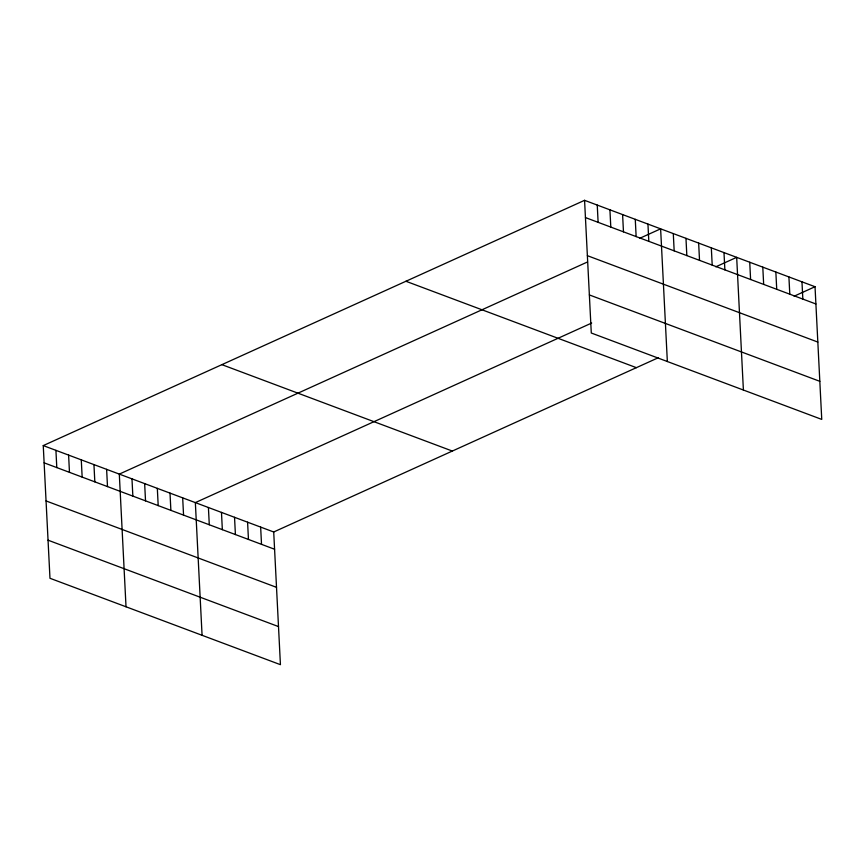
<?xml version="1.0" encoding="UTF-8"?>
<svg xmlns="http://www.w3.org/2000/svg" width="865" height="865" viewBox="0 0 865 865"><rect width="100%" height="100%" fill="white"/><g stroke="black" fill="none" stroke-linecap="round" stroke-linejoin="round"><path stroke-width="1.3" d="M43.25 445.594L273.708 531.986L280.433 664.677L49.975 578.274L43.25 445.594L584.567 200.323L815.025 286.726L821.75 419.406L591.292 333.014L584.567 200.323M587.54 261.954L119.305 474.107L126.02 606.787M639.743 238.297L660.622 228.836L667.348 361.527M591.682 323.045L195.349 502.608L202.075 635.299M715.798 266.809L736.677 257.348L743.392 390.039M273.708 531.986L658.427 357.678M794.146 296.187L815.025 286.726M585.443 217.58L815.9 303.983M587.378 255.672L817.836 342.075M589.357 294.922L819.825 381.324M405.934 281.266L636.391 367.668M221.883 364.652L452.341 451.054M44.126 462.84L274.583 549.243M46.05 500.932L276.508 587.335M48.04 540.182L278.498 626.584M801.974 281.828L802.839 299.085M788.912 276.941L789.788 294.186M775.851 272.043L776.727 289.288M762.789 267.144L763.665 284.401M749.728 262.246L750.604 279.503M723.994 252.602L724.87 269.858M711.322 247.844L712.198 265.101M698.65 243.097L699.526 260.354M685.967 238.34L686.842 255.597M673.294 233.593L674.17 250.85M647.95 224.089L648.815 241.346M635.267 219.332L636.143 236.588M622.595 214.585L623.47 231.842M609.922 209.827L610.798 227.084M597.25 205.081L598.115 222.337M260.646 527.099L261.522 544.345M247.585 522.201L248.46 539.446M234.534 517.302L235.41 534.559M221.472 512.404L222.348 529.661M208.411 507.506L209.287 524.763M182.677 497.862L183.553 515.118M170.005 493.104L170.881 510.361M157.322 488.357L158.198 505.614M144.65 483.6L145.525 500.857M131.977 478.853L132.853 496.11M106.622 469.349L107.498 486.606M93.95 464.602L94.826 481.848M81.278 459.845L82.153 477.102M68.605 455.098L69.47 472.344M55.922 450.341L56.798 467.597"/></g></svg>
